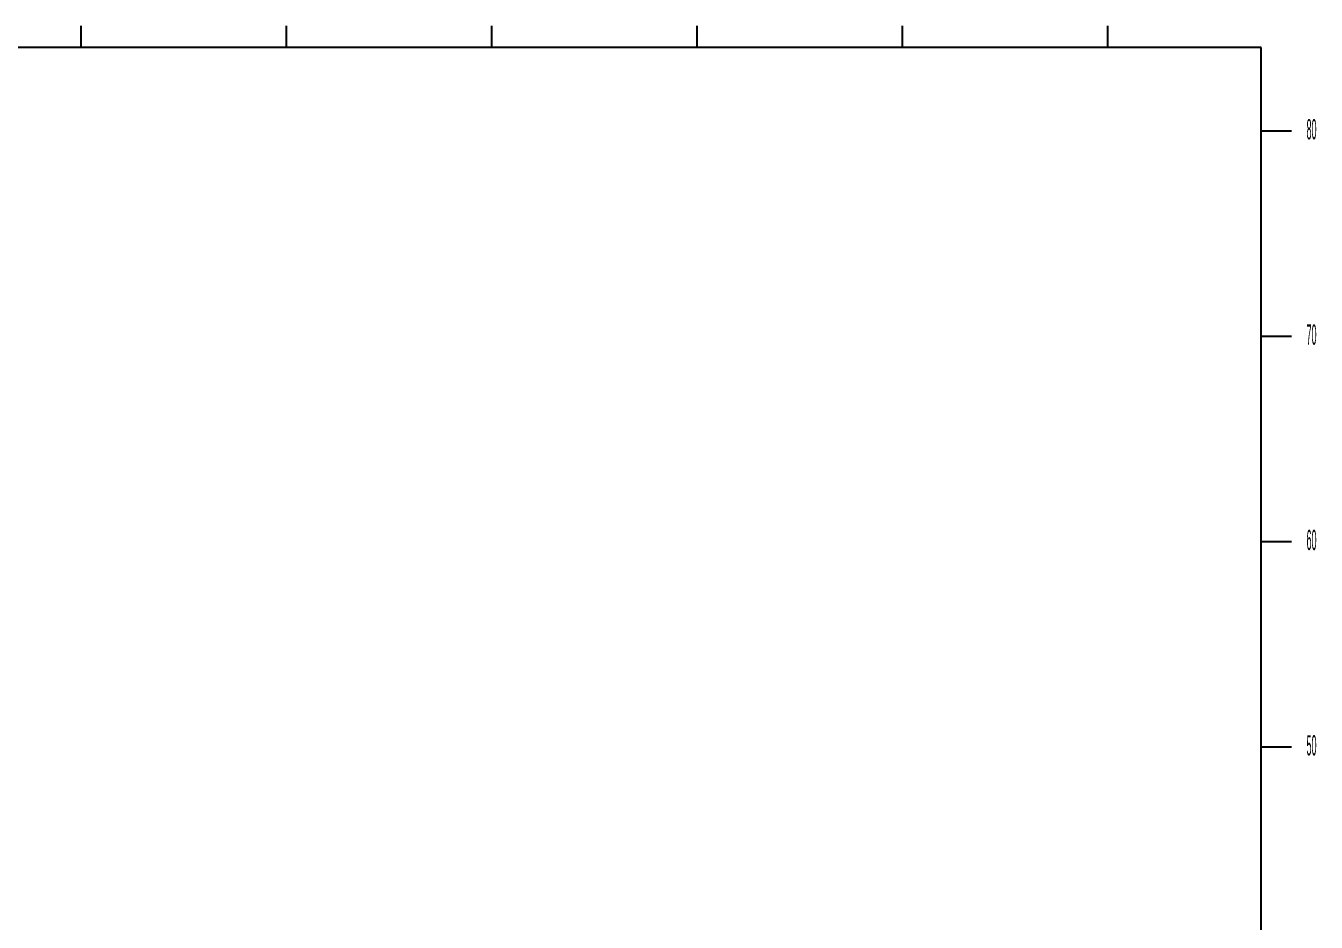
# Model space of a CAD drawing. Extents: x 0.18 to 10.14, y 0.02 to 7.38.
# Drawn here: x 5.159 to 10.139, y 3.729 to 7.187 of the extents above; entities that cross this region are included whole.
import ezdxf

# ---------------------------------------------------------------- set-up
doc = ezdxf.new("R2010")
doc.units = 0
doc.layers.add('1', color=7, linetype='CONTINUOUS')

msp = doc.modelspace()

# ---------------------------------------------------------------- linework, layer by layer
at = {"layer": '1', "color": 5}
for p, q in [((5.373589, 7.102942), (5.373589, 7.186766)), ((6.165826, 7.102942), (6.165826, 7.186766)), ((6.958064, 7.102942), (6.958064, 7.186766)), ((7.750301, 7.102942), (7.750301, 7.186766)), ((8.54254, 7.102942), (8.54254, 7.186766)), ((9.334777, 7.102942), (9.334777, 7.186766)), ((9.926471, 7.102942), (0.573529, 7.102942)), ((9.926471, 0.397059), (9.926471, 7.102942)), ((9.926471, 6.781716), (10.043383, 6.781716)), ((9.926471, 5.989479), (10.043383, 5.989479)), ((9.926471, 5.197242), (10.043383, 5.197242)), ((9.926471, 4.405005), (10.043383, 4.405005))]:
    msp.add_line(p, q, dxfattribs=at)

# ---------------------------------------------------------------- texts
at = {"layer": '1', "color": 5, "width": 0.333333}
for s, p in [('80', (10.101838, 6.748716)), ('70', (10.101838, 5.956479)), ('60', (10.101838, 5.164241)), ('50', (10.101838, 4.372005))]:
    msp.add_text(s, height=0.078, dxfattribs=at).set_placement(p)

doc.saveas('drawing.dxf')
